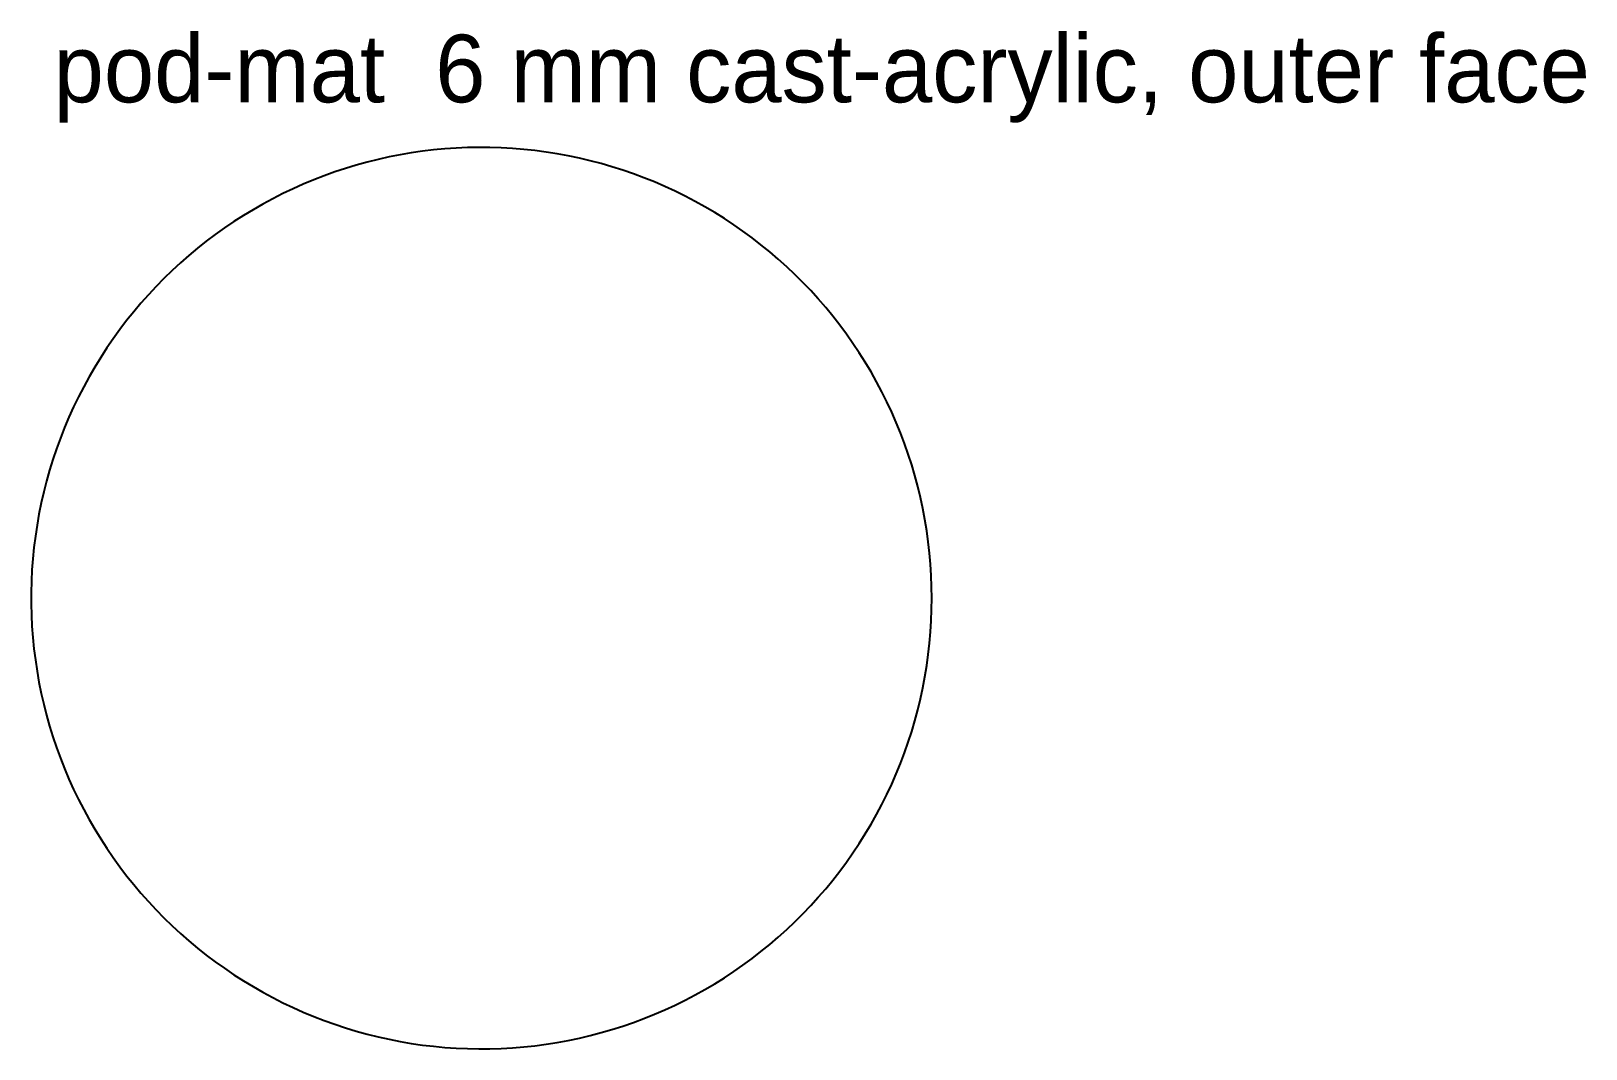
# Model space of a CAD drawing. Header units: millimetres. Extents: x 0 to 138, y 0 to 90.
import ezdxf

# ---------------------------------------------------------------- set-up
doc = ezdxf.new("R2010")
doc.units = ezdxf.units.MM
doc.layers.add('CUT_OUTSIDE', color=1, linetype='Continuous')
doc.layers.add('NOTES', color=7, linetype='Continuous')

msp = doc.modelspace()

# ---------------------------------------------------------------- linework, layer by layer
at = {"layer": 'CUT_OUTSIDE'}
msp.add_lwpolyline([(80, 40), (79.98, 41), (79.95, 42), (79.88, 43), (79.8, 44), (79.68, 44.99), (79.55, 45.98), (79.38, 46.97), (79.2, 47.96), (78.99, 48.93), (78.75, 49.91), (78.49, 50.87), (78.21, 51.83), (77.9, 52.79), (77.57, 53.73), (77.21, 54.67), (76.83, 55.6), (76.43, 56.51), (76, 57.42), (75.56, 58.31), (75.09, 59.2), (74.6, 60.07), (74.08, 60.93), (73.55, 61.78), (72.99, 62.61), (72.42, 63.43), (71.82, 64.23), (71.2, 65.02), (70.57, 65.8), (69.91, 66.55), (69.24, 67.29), (68.55, 68.02), (67.84, 68.72), (67.11, 69.41), (66.36, 70.08), (65.6, 70.73), (64.82, 71.36), (64.03, 71.97), (63.22, 72.56), (62.4, 73.14), (61.57, 73.69), (60.72, 74.22), (59.85, 74.72), (58.98, 75.21), (58.09, 75.67), (57.19, 76.12), (56.28, 76.53), (55.36, 76.93), (54.43, 77.3), (53.49, 77.65), (52.55, 77.98), (51.59, 78.28), (50.63, 78.56), (49.66, 78.81), (48.69, 79.04), (47.71, 79.25), (46.72, 79.43), (45.73, 79.59), (44.74, 79.72), (43.75, 79.82), (42.75, 79.9), (41.75, 79.96), (40.75, 79.99), (39.75, 80), (38.75, 79.98), (37.75, 79.94), (36.75, 79.87), (35.75, 79.77), (34.76, 79.65), (33.76, 79.51), (32.78, 79.34), (31.79, 79.15), (30.82, 78.93), (29.85, 78.69), (28.88, 78.42), (27.92, 78.13), (26.97, 77.82), (26.03, 77.48), (25.1, 77.12), (24.17, 76.74), (23.26, 76.33), (22.35, 75.9), (21.46, 75.44), (20.58, 74.97), (19.71, 74.47), (18.85, 73.95), (18.01, 73.41), (17.18, 72.85), (16.36, 72.27), (15.56, 71.67), (14.78, 71.05), (14.01, 70.41), (13.26, 69.75), (12.52, 69.07), (11.8, 68.37), (11.1, 67.66), (10.42, 66.93), (9.75, 66.18), (9.11, 65.41), (8.48, 64.63), (7.87, 63.83), (7.29, 63.02), (6.72, 62.2), (6.18, 61.36), (5.65, 60.5), (5.15, 59.64), (4.67, 58.76), (4.21, 57.87), (3.77, 56.97), (3.36, 56.05), (2.97, 55.13), (2.6, 54.2), (2.26, 53.26), (1.94, 52.31), (1.64, 51.36), (1.37, 50.39), (1.12, 49.42), (0.9, 48.45), (0.7, 47.46), (0.53, 46.48), (0.38, 45.49), (0.25, 44.5), (0.15, 43.5), (0.08, 42.5), (0.03, 41.5), (0, 40.5), (0, 39.5), (0.03, 38.5), (0.08, 37.5), (0.15, 36.5), (0.25, 35.5), (0.38, 34.51), (0.53, 33.52), (0.7, 32.53), (0.9, 31.55), (1.12, 30.58), (1.37, 29.61), (1.64, 28.64), (1.94, 27.69), (2.26, 26.74), (2.6, 25.8), (2.97, 24.87), (3.36, 23.94), (3.77, 23.03), (4.21, 22.13), (4.67, 21.24), (5.15, 20.36), (5.65, 19.5), (6.18, 18.64), (6.72, 17.8), (7.29, 16.98), (7.87, 16.16), (8.48, 15.37), (9.11, 14.59), (9.75, 13.82), (10.42, 13.07), (11.1, 12.34), (11.8, 11.63), (12.52, 10.93), (13.26, 10.25), (14.01, 9.59), (14.78, 8.95), (15.56, 8.33), (16.36, 7.73), (17.18, 7.15), (18.01, 6.58), (18.85, 6.04), (19.71, 5.53), (20.58, 5.03), (21.46, 4.55), (22.35, 4.1), (23.26, 3.67), (24.17, 3.26), (25.1, 2.88), (26.03, 2.52), (26.97, 2.18), (27.92, 1.87), (28.88, 1.57), (29.85, 1.31), (30.82, 1.07), (31.79, 0.85), (32.78, 0.66), (33.76, 0.49), (34.76, 0.34), (35.75, 0.23), (36.75, 0.13), (37.75, 0.06), (38.75, 0.02), (39.75, 0), (40.75, 0.01), (41.75, 0.04), (42.75, 0.09), (43.75, 0.18), (44.74, 0.28), (45.73, 0.41), (46.72, 0.57), (47.71, 0.75), (48.69, 0.95), (49.66, 1.18), (50.63, 1.44), (51.59, 1.72), (52.55, 2.02), (53.49, 2.35), (54.43, 2.7), (55.36, 3.07), (56.28, 3.46), (57.19, 3.88), (58.09, 4.32), (58.98, 4.79), (59.85, 5.28), (60.72, 5.78), (61.57, 6.31), (62.4, 6.86), (63.22, 7.43), (64.03, 8.03), (64.82, 8.64), (65.6, 9.27), (66.36, 9.92), (67.11, 10.59), (67.84, 11.28), (68.55, 11.98), (69.24, 12.71), (69.91, 13.45), (70.57, 14.2), (71.2, 14.98), (71.82, 15.76), (72.42, 16.57), (72.99, 17.39), (73.55, 18.22), (74.08, 19.07), (74.6, 19.93), (75.09, 20.8), (75.56, 21.68), (76, 22.58), (76.43, 23.49), (76.83, 24.4), (77.21, 25.33), (77.57, 26.27), (77.9, 27.21), (78.21, 28.16), (78.49, 29.12), (78.75, 30.09), (78.99, 31.06), (79.2, 32.04), (79.38, 33.03), (79.55, 34.01), (79.68, 35.01), (79.8, 36), (79.88, 37), (79.95, 38), (79.98, 39), (80, 40)], close=True, dxfattribs=at)

# ---------------------------------------------------------------- texts
at = {"layer": 'NOTES'}
msp.add_text('pod-mat  6 mm cast-acrylic, outer face', height=6, dxfattribs=at).set_placement((2, 84))

doc.saveas('drawing.dxf')
